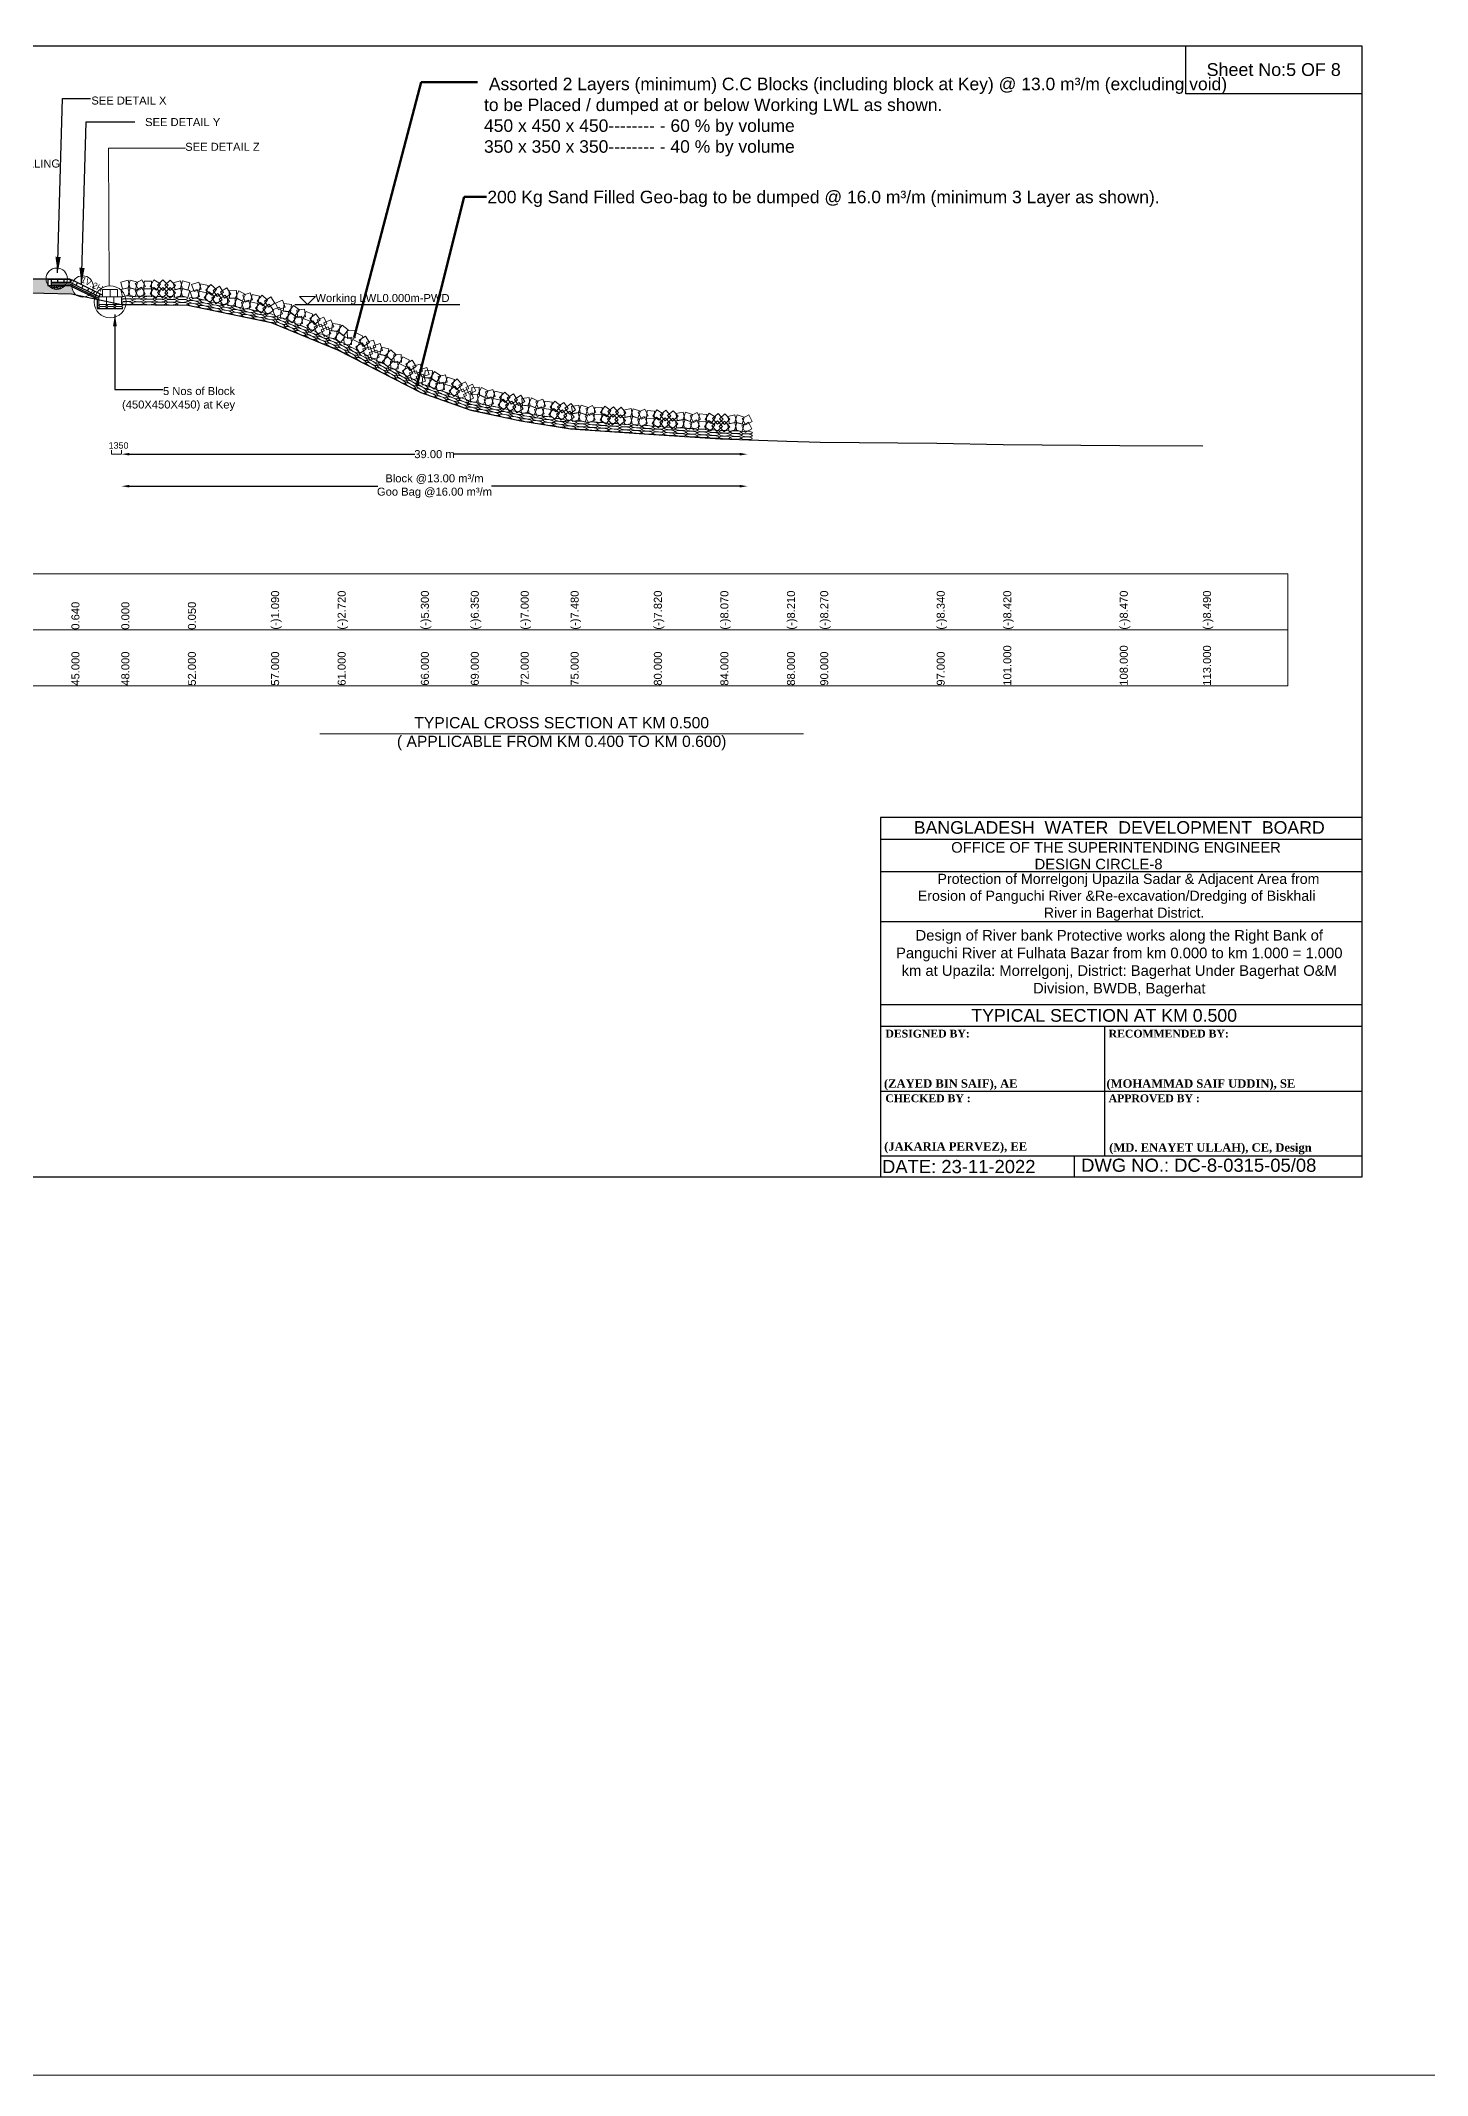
# Model space of a CAD drawing. Header units: inches. Extents: x 64995 to 402236, y -100918 to 204355.
# Drawn here: x 152018 to 160684, y -52771 to -40055 of the extents above; entities that cross this region are included whole.
import ezdxf
from ezdxf.enums import TextEntityAlignment as Align

# ---------------------------------------------------------------- set-up
doc = ezdxf.new("R2010")
doc.units = ezdxf.units.IN
doc.header["$LTSCALE"] = 7
doc.header["$MEASUREMENT"] = 0
for name, color, linetype, lineweight in [('Cross section Data Border', 7, 'Continuous', 9), ('Cross Section Labels', 7, 'Continuous', 9), ('Existing_Bed_Level for Xsection', 7, 'Continuous', 25), ('Long Section Labels', 7, 'Continuous', 9)]:
    doc.layers.add(name, color=color, linetype=linetype, lineweight=lineweight)
doc.layers.add('LINE', color=7, linetype='Continuous')
doc.styles.add('Kazi_T_H', font='timesbd.ttf')
doc.styles.get("Standard").update_dxf_attribs({"font": 'arial.ttf'})
doc.dimstyles.new('Appron Lebeling Style', dxfattribs={"dimtxt": 50, "dimasz": 50, "dimexe": 0.18, "dimexo": 0.0625, "dimgap": 0.09, "dimtad": 0, "dimtih": 1, "dimtoh": 1, "dimdec": 4, "dimzin": 0, "dimdsep": 46, "dimtxsty": 'Standard', "dimcen": 0.09, "dimse1": 1, "dimse2": 1, "dimadec": 0, "dimazin": 0, "dimtfac": 1, "dimtdec": 4, "dimtofl": 0, "dimtmove": 0, "dimatfit": 3, "dimfxl": 1, "dimtolj": 1, "dimtzin": 0, "dimarcsym": 0})
doc.dimstyles.get("Standard").update_dxf_attribs({"dimtxt": 0.18, "dimasz": 0.18, "dimexe": 0.18, "dimexo": 0.0625, "dimgap": 0.09, "dimtad": 0, "dimtih": 1, "dimtoh": 1, "dimdec": 4, "dimzin": 0, "dimdsep": 46, "dimtxsty": 'Standard', "dimcen": 0.09, "dimadec": 0, "dimazin": 0, "dimtfac": 1, "dimtdec": 4, "dimtofl": 0, "dimtmove": 0, "dimatfit": 3, "dimfxl": 1, "dimtolj": 1, "dimtzin": 0, "dimarcsym": 0})
pattern_1 = [(37.5, (0, 0), (-0.3149668, 9.63411885), [0, -7.6, 0, -8.5, 0, -8.125]), (7.5, (0, 0), (8.8488835, 14.1107303), [0, -4.1, 0, -6.85, 0, -2.625]), (327.5, (-6.15, 0), (15.5707093, 0.02829527), [0, -2.5, 0, -9, 0, -11.75]), (317.5, (-6.15, 0), (15.030633, 4.3883778), [0, -1.25, 0, -5.9, 0, -6.75])]

# ---------------------------------------------------------------- blocks, each defined once
blk = doc.blocks.new('*D15')
at = {"layer": 'Cross Section Labels', "color": 0, "lineweight": -2}
for p, q in [((152572, -42639), (154357, -42639)), ((156386, -42639), (154602, -42639))]:
    blk.add_line(p, q, dxfattribs=at)
at = {"layer": 'Cross Section Labels', "color": 0}
for points in [[(152572, -42631), (152572, -42647), (152522, -42639)], [(156386, -42631), (156386, -42647), (156436, -42639)]]:
    blk.add_solid(points, dxfattribs=at)
at = {"layer": 'Defpoints', "color": 0}
for p in [(152522, -41703), (156436, -42548), (156436, -42639)]:
    blk.add_point(p, dxfattribs=at)
at = {"layer": 'Cross Section Labels', "color": 0, "insert": (154479, -42639), "char_height": 50, "attachment_point": 5}
blk.add_mtext('\\A1;39.00 m', dxfattribs=at)
blk = doc.blocks.new('*D16')
at = {"layer": 'Cross Section Labels', "color": 0, "lineweight": -2}
for p, q in [((152572, -42839), (154124, -42839)), ((156386, -42839), (154835, -42839))]:
    blk.add_line(p, q, dxfattribs=at)
at = {"layer": 'Cross Section Labels', "color": 0}
for points in [[(152572, -42831), (152572, -42847), (152522, -42839)], [(156386, -42831), (156386, -42847), (156436, -42839)]]:
    blk.add_solid(points, dxfattribs=at)
at = {"layer": 'Defpoints', "color": 0}
for p in [(152522, -41703), (156436, -42548), (156436, -42839)]:
    blk.add_point(p, dxfattribs=at)
at = {"layer": 'Cross Section Labels', "color": 0, "insert": (154479, -42839), "char_height": 50, "attachment_point": 5}
blk.add_mtext('\\A1;Block @13.00 m³/m ^JGoo Bag @16.00 m³/m ', dxfattribs=at)

msp = doc.modelspace()

# ---------------------------------------------------------------- hatches: boundary and pattern name
at = {"layer": 'Cross Section Labels'}
h = msp.add_hatch(dxfattribs=at)
h.set_pattern_fill('AR-SAND', color=256, scale=5, style=0)
h.set_pattern_definition(pattern_1)
h.paths.add_polyline_path([(152067.89618, -41586.03277), (152062.83053, -41586.03277), (152062.83053, -41579.34917, -0.1338258895), (152051.80447, -41546.03277), (151962.66007, -41546.03277), (151816.52747, -41627.62717), (152209.82991, -41636.27982), (152237.42588, -41642.16696, -0.2199628935), (152213.40219, -41591.57644), (152202.31484, -41586.03277), (152168.98621, -41586.03277, -0.4582379649)])
h = msp.add_hatch(dxfattribs=at)
h.set_pattern_fill('AR-SAND', color=256, scale=5, style=0)
h.set_pattern_definition(pattern_1)
h.paths.add_polyline_path([(152168.98621, -41586.03277), (152067.89618, -41586.03277, 0.4582379649)])

# ---------------------------------------------------------------- linework, layer by layer
at = {"color": 0, "linetype": 'Continuous', "lineweight": -3, "ltscale": 0.5}
for p, q in [((152059.78776, -41546.03277), (152202.83053, -41546.03277)), ((152062.83053, -41546.03277), (152062.83053, -41586.03277)), ((152082.83053, -41546.03277), (152082.83053, -41586.03277)), ((152202.83053, -41566.03277), (152082.83053, -41566.03277)), ((152199.93437, -41576.03277), (152082.83053, -41576.03277)), ((152122.83053, -41546.29061), (152122.31484, -41546.03277)), ((152122.83053, -41546.03277), (152122.83053, -41546.29061)), ((152122.83053, -41550.83982), (152122.83053, -41566.03277)), ((152162.83053, -41546.30051), (152162.29505, -41546.03277)), ((152162.83053, -41546.03277), (152162.83053, -41566.03277)), ((152381.23209, -41666.68162), (152199.93437, -41576.03277)), ((152382.30916, -41656.03982), (152202.29505, -41566.03277)), ((152202.83053, -41546.03277), (152202.83053, -41566.03277)), ((152203.17565, -41566.47307), (152212.11992, -41548.58452)), ((152404.82991, -41644.93951), (152212.11992, -41548.58452)), ((152238.95274, -41584.36161), (152247.89701, -41566.47307)), ((152202.31484, -41586.03277), (152062.83053, -41586.03277)), ((152371.23209, -41670.49139), (152202.31484, -41586.03277)), ((152274.72983, -41602.25015), (152283.6741, -41584.36161)), ((152310.50691, -41620.1387), (152319.45119, -41602.25015)), ((152346.284, -41638.02724), (152355.22827, -41620.1387)), ((152382.06109, -41655.91578), (152391.00536, -41638.02724)), ((152371.23209, -41728.96569), (152530.51721, -41728.96569))]:
    msp.add_line(p, q, dxfattribs=at)
at = {"color": 0, "lineweight": -3, "ltscale": 0.5}
msp.add_line((152371.23209, -41670.49139), (152371.23209, -41728.96569), dxfattribs=at)
for points in [[(150273.82991, -40085.79982), (160273.82991, -40085.79982), (160273.82991, -47156.79982), (150273.82991, -47156.79982)], [(159173.82991, -40085.79982), (160273.82991, -40085.79982), (160273.82991, -40385.79982), (159173.82991, -40385.79982)]]:
    msp.add_lwpolyline(points, close=True)
at = {"layer": 'Cross section Data Border'}
msp.add_lwpolyline([(150373.82991, -43385.79982), (159811.2826, -43385.79982), (159811.2826, -44085.79982), (150373.82991, -44085.79982)], close=True, dxfattribs=at)
msp.add_lwpolyline([(150373.82991, -43735.79982), (159811.2826, -43735.79982)], dxfattribs=at)
at = {"layer": 'Cross Section Labels'}
for p, q in [((152212.11992, -41548.58452), (152202.83053, -41546.03277)), ((152461.07991, -42638.83982), (152461.07991, -42613.83982)), ((152461.25991, -42638.83982), (152490.92117, -42638.83982)), ((152521.64991, -42638.83982), (152490.92117, -42638.83982)), ((152521.82991, -42638.83982), (152521.82991, -42613.83982)), ((160273.82991, -44910.31689), (160273.82991, -47156.79982)), ((157265.67504, -47156.79982), (160273.82991, -47156.79982))]:
    msp.add_line(p, q, dxfattribs=at)
for points in [[(70451.52724, -33650.04692), (214349.82732, -33650.04692), (214349.82732, -52770.61569), (70451.52724, -52770.61569)], [(153684.7182, -41702.83982), (153734.7182, -41652.83982), (153634.7182, -41652.83982)]]:
    msp.add_lwpolyline(points, close=True, dxfattribs=at)
for points in [[(152446.75331, -41583.99475), (152440.87792, -40725.72255), (152923.03792, -40725.72255)], [(153761.82991, -44385.79982), (155273.82991, -44385.79982), (156785.82991, -44385.79982)]]:
    msp.add_lwpolyline(points, dxfattribs=at)
for centre, radius in [((152118.44119, -41542.4621), 66.73232), ((152280.13096, -41590.88852), 66.73232), ((152451.62991, -41687.23982), 100)]:
    msp.add_circle(centre, radius, dxfattribs=at)
msp.add_solid([(152461.25991, -42638.80982), (152461.25991, -42638.86982), (152461.07991, -42638.83982)], dxfattribs=at)
at = {"layer": 'Existing_Bed_Level for Xsection'}
for points in [[(152202.83053, -41546.03277), (151962.66007, -41546.03277)], [(151273.82991, -41604.03982), (151689.82991, -41624.83982), (152209.82991, -41636.27982), (152521.82991, -41702.83982), (152937.82991, -41708.03982), (153457.82991, -41816.19982), (153873.82991, -41985.71982), (154393.82991, -42254.03982), (154705.82991, -42363.23982), (155017.82991, -42430.83982), (155329.82991, -42480.75982), (155849.82991, -42516.11982), (156265.82991, -42542.11982), (156681.82991, -42556.67982), (156889.82991, -42562.91982), (157617.82991, -42570.19982), (158033.82991, -42578.51982), (158761.82991, -42583.71982), (159281.82991, -42585.79982)], [(153605.6045, -41702.83982), (154638.33348, -41702.83982)]]:
    msp.add_lwpolyline(points, dxfattribs=at)
at = {"layer": 'LINE', "color": 0, "linetype": 'ByBlock', "lineweight": -3, "ltscale": 0.5}
for p, q in [((160273.82991, -44910.31689), (157265.67504, -44910.31689)), ((157265.67504, -44910.31689), (157265.67504, -47156.79982)), ((160273.82991, -45048.01002), (157265.67504, -45048.01002)), ((160273.82991, -45249.72489), (157265.67504, -45249.72489)), ((160273.82991, -45560.59761), (157265.67504, -45560.59761)), ((160273.82991, -46080.23988), (157265.67504, -46080.23988)), ((160273.82991, -46216.59566), (157265.67504, -46216.59566)), ((158667.99104, -47025.07623), (158667.99104, -46216.59566)), ((157265.67504, -46620.83594), (160273.82991, -46620.83594)), ((157265.67504, -47025.07623), (160273.82991, -47025.07623)), ((158478.06479, -47156.79982), (158478.06479, -47025.07623))]:
    msp.add_line(p, q, dxfattribs=at)
at = {"layer": 'Long Section Labels'}
for points in [[(152563.66597, -41551.44856), (152518.31509, -41563.00442), (152529.87095, -41608.3553), (152575.22183, -41596.79943)], [(152622.43165, -41564.30588), (152577.3838, -41551.62003), (152564.69795, -41596.66789), (152609.74581, -41609.35373)], [(152649.34408, -41549.22176), (152608.51108, -41572.08891), (152631.37822, -41612.92191), (152672.21122, -41590.05476)], [(152710.84814, -41558.55109), (152664.0518, -41557.96614), (152663.46684, -41604.76248), (152710.26319, -41605.34744)], [(152766.01849, -41574.05775), (152725.76984, -41550.17709), (152701.88918, -41590.42574), (152742.13783, -41614.3064)], [(152781.17698, -41549.73685), (152747.66033, -41582.3999), (152780.32338, -41615.91654), (152813.84002, -41583.2535)], [(152860.6367, -41583.8121), (152827.94697, -41550.32148), (152794.45635, -41583.0112), (152827.14607, -41616.50183)], [(152891.24038, -41555.54324), (152845.8895, -41567.0991), (152857.44536, -41612.44998), (152902.79624, -41600.89411)], [(152950.00606, -41568.40056), (152904.95821, -41555.71471), (152892.27236, -41600.76257), (152937.32022, -41613.44841)], [(153005.80818, -41563.65771), (152961.35349, -41578.28717), (152975.98296, -41622.74185), (153020.43764, -41608.11239)], [(153064.38977, -41584.58574), (153018.57044, -41575.05532), (153009.04002, -41620.87465), (153054.85935, -41630.40508)], [(153115.57247, -41610.36472), (153080.63832, -41579.22238), (153049.49598, -41614.15652), (153084.43013, -41645.29886)], [(152428.22991, -41656.03982), (152381.42991, -41656.03982), (152381.42991, -41702.83982), (152428.22991, -41702.83982)], [(152451.62991, -41609.23982), (152404.82991, -41609.23982), (152404.82991, -41656.03982), (152451.62991, -41656.03982)], [(152475.02991, -41656.03982), (152428.22991, -41656.03982), (152428.22991, -41702.83982), (152475.02991, -41702.83982)], [(152498.42991, -41609.23982), (152451.62991, -41609.23982), (152451.62991, -41656.03982), (152498.42991, -41656.03982)], [(152521.82991, -41656.03982), (152475.02991, -41656.03982), (152475.02991, -41702.83982), (152521.82991, -41702.83982)], [(152563.08101, -41598.2449), (152517.73013, -41609.80076), (152529.286, -41655.15164), (152574.63687, -41643.59578)], [(152621.8467, -41611.10222), (152576.79884, -41598.41637), (152564.113, -41643.46423), (152609.16085, -41656.15008)], [(152648.75912, -41596.01811), (152607.92612, -41618.88525), (152630.79326, -41659.71825), (152671.62626, -41636.85111)], [(152710.26319, -41605.34744), (152663.46684, -41604.76248), (152662.88189, -41651.55883), (152709.67823, -41652.14378)], [(152765.43354, -41620.85409), (152725.18489, -41596.97343), (152701.30422, -41637.22208), (152741.55288, -41661.10274)], [(152780.59203, -41596.5332), (152747.07538, -41629.19624), (152779.73842, -41662.71289), (152813.25507, -41630.04984)], [(152860.05174, -41630.60845), (152827.36202, -41597.11782), (152793.87139, -41629.80755), (152826.56112, -41663.29817)], [(152890.65542, -41602.33958), (152845.30454, -41613.89544), (152856.8604, -41659.24632), (152902.21128, -41647.69046)], [(152949.42111, -41615.1969), (152904.37325, -41602.51105), (152891.68741, -41647.55891), (152936.73526, -41660.24476)], [(152996.27775, -41609.47704), (152951.82307, -41624.1065), (152966.45254, -41668.56118), (153010.90722, -41653.93172)], [(153054.85935, -41630.40508), (153009.04002, -41620.87465), (152999.5096, -41666.69399), (153045.32893, -41676.22441)], [(153106.04205, -41656.18405), (153071.1079, -41625.04171), (153039.96556, -41659.97586), (153074.89971, -41691.1182)], [(153125.57506, -41635.2139), (153086.42666, -41660.85845), (153112.07121, -41700.00685), (153151.21961, -41674.3623)], [(153135.10548, -41589.39457), (153095.95708, -41615.03912), (153121.60163, -41654.18752), (153160.75003, -41628.54297)], [(153197.04431, -41683.86692), (153171.36859, -41644.73895), (153132.24063, -41670.41467), (153157.91634, -41709.54263)], [(153206.57473, -41638.04759), (153180.89901, -41598.91962), (153141.77105, -41624.59534), (153167.44676, -41663.7233)], [(153232.49259, -41661.97781), (153185.7684, -41664.64042), (153188.43101, -41711.36462), (153235.1552, -41708.70201)], [(153242.02301, -41616.15848), (153195.29882, -41618.82109), (153197.96143, -41665.54529), (153244.68562, -41662.88268)], [(153287.71122, -41685.84453), (153245.92402, -41664.77155), (153224.85104, -41706.55874), (153266.63824, -41727.63172)], [(153297.24164, -41640.0252), (153255.45444, -41618.95222), (153234.38146, -41660.73941), (153276.16866, -41681.81239)], [(153317.01307, -41676.18998), (153272.55839, -41690.81945), (153287.18785, -41735.27413), (153331.64253, -41720.64467)], [(153326.54349, -41630.37065), (153282.08881, -41645.00011), (153296.71827, -41689.4548), (153341.17295, -41674.82533)], [(153375.59467, -41697.11802), (153329.77534, -41687.5876), (153320.24492, -41733.40693), (153366.06425, -41742.93735)], [(153385.12509, -41651.29869), (153339.30576, -41641.76827), (153329.77534, -41687.5876), (153375.59467, -41697.11802)], [(153426.77737, -41722.89699), (153391.84322, -41691.75465), (153360.70088, -41726.6888), (153395.63503, -41757.83114)], [(153436.30779, -41677.07766), (153401.37364, -41645.93532), (153370.2313, -41680.86947), (153405.16545, -41712.01181)], [(153446.31038, -41701.92684), (153407.16198, -41727.57139), (153432.80653, -41766.71979), (153471.95493, -41741.07524)], [(153455.8408, -41656.10751), (153416.6924, -41681.75206), (153442.33695, -41720.90046), (153481.48535, -41695.25591)], [(153546.32094, -41719.1661), (153528.14612, -41676.03936), (153485.01938, -41694.21417), (153503.19419, -41737.34092)], [(153585.14378, -41704.04986), (153538.70867, -41698.21717), (153532.87597, -41744.65228), (153579.31109, -41750.48498)], [(153528.66, -41762.50582), (153510.48518, -41719.37908), (153467.35844, -41737.55389), (153485.53326, -41780.68064)], [(153567.48284, -41747.38958), (153521.04773, -41741.55689), (153515.21504, -41787.992), (153561.65015, -41793.8247)], [(153617.4737, -41780.85047), (153580.1874, -41752.56669), (153551.90362, -41789.85299), (153589.18992, -41818.13677)], [(153635.13463, -41737.51075), (153597.84834, -41709.22697), (153569.56456, -41746.51327), (153606.85085, -41774.79705)], [(153648.03853, -41776.65524), (153601.67095, -41783.00252), (153608.01823, -41829.37009), (153654.38581, -41823.02281)], [(153665.69946, -41733.31552), (153619.33189, -41739.6628), (153625.67917, -41786.03037), (153672.04674, -41779.68309)], [(153701.86843, -41807.83421), (153658.52871, -41790.17327), (153640.86777, -41833.51299), (153684.20749, -41851.17393)], [(153719.52936, -41764.49449), (153676.18964, -41746.83355), (153658.52871, -41790.17327), (153701.86843, -41807.83421)], [(153747.54404, -41842.4458), (153718.81908, -41805.49832), (153681.8716, -41834.22327), (153710.59656, -41871.17076)], [(153765.20498, -41799.10608), (153736.48002, -41762.1586), (153699.53253, -41790.88355), (153728.25749, -41827.83104)], [(153770.54791, -41825.35464), (153727.40671, -41843.49511), (153745.54717, -41886.63631), (153788.68838, -41868.49584)], [(153788.20885, -41782.01492), (153745.06764, -41800.15539), (153763.20811, -41843.29659), (153806.34931, -41825.15612)], [(153849.69898, -41842.79265), (153831.52416, -41799.66591), (153788.39742, -41817.84073), (153806.57223, -41860.96747)], [(153888.52182, -41827.67642), (153842.08671, -41821.84372), (153836.25401, -41868.27884), (153882.68913, -41874.11153)], [(153938.51267, -41861.1373), (153901.22638, -41832.85352), (153872.9426, -41870.13982), (153910.22889, -41898.4236)], [(153832.03804, -41886.13237), (153813.86323, -41843.00563), (153770.73648, -41861.18045), (153788.9113, -41904.30719)], [(153870.86088, -41871.01614), (153824.42577, -41865.18344), (153818.59308, -41911.61856), (153865.02819, -41917.45125)], [(153920.85174, -41904.47702), (153883.56544, -41876.19324), (153855.28166, -41913.47954), (153892.56796, -41941.76332)], [(153958.73553, -41907.55088), (153911.98641, -41909.73259), (153914.16811, -41956.48171), (153960.91723, -41954.3)], [(153980.19578, -41865.96125), (153933.44666, -41868.14295), (153935.62836, -41914.89207), (153982.37748, -41912.71037)], [(154009.5664, -41943.41185), (153967.97676, -41921.9516), (153946.51651, -41963.54124), (153988.10614, -41985.00149)], [(154031.02665, -41901.82222), (153989.43701, -41880.36197), (153967.97676, -41921.9516), (154009.5664, -41943.41185)], [(154051.96905, -41981.96363), (154026.65792, -41942.59884), (153987.29313, -41967.90997), (154012.60426, -42007.27476)], [(154073.4293, -41940.37399), (154048.11817, -41901.0092), (154008.75338, -41926.32033), (154034.06451, -41965.68512)], [(154097.86737, -41925.40515), (154053.2787, -41939.62102), (154067.49457, -41984.20968), (154112.08324, -41969.99381)], [(154153.68496, -41991.43064), (154139.43358, -41946.85331), (154094.85625, -41961.10469), (154109.10763, -42005.68202)], [(154076.40712, -41966.99478), (154031.81845, -41981.21065), (154046.03432, -42025.79932), (154090.62299, -42011.58344)], [(154132.22471, -42033.02028), (154117.97333, -41988.44295), (154073.396, -42002.69432), (154087.64738, -42047.27165)], [(154172.24222, -42021.43096), (154126.5134, -42011.47532), (154116.55775, -42057.20414), (154162.28657, -42067.15978)], [(154193.70247, -41979.84133), (154147.97365, -41969.88568), (154138.018, -42015.6145), (154183.74683, -42025.57015)], [(154219.04562, -42059.22194), (154184.43376, -42027.7218), (154152.93362, -42062.33366), (154187.54548, -42093.8338)], [(154240.50588, -42017.63231), (154205.89401, -41986.13216), (154174.39387, -42020.74403), (154209.00573, -42052.24417)], [(154249.86296, -42057.77264), (154203.11384, -42059.95434), (154205.29555, -42106.70346), (154252.04467, -42104.52176)], [(154271.32322, -42016.18301), (154224.5741, -42018.36471), (154226.7558, -42065.11383), (154273.50492, -42062.93213)], [(154300.69383, -42093.63361), (154259.1042, -42072.17336), (154237.64395, -42113.76299), (154279.23358, -42135.22325)], [(154322.15408, -42052.04398), (154280.56445, -42030.58373), (154259.1042, -42072.17336), (154300.69383, -42093.63361)], [(154364.55673, -42090.59575), (154339.2456, -42051.23096), (154299.88081, -42076.54209), (154325.19194, -42115.90688)], [(154388.9948, -42075.6269), (154344.40614, -42089.84277), (154358.62201, -42134.43144), (154403.21068, -42120.21557)], [(154343.09648, -42132.18538), (154317.78535, -42092.82059), (154278.42056, -42118.13172), (154303.73169, -42157.49651)], [(154367.53455, -42117.21654), (154322.94589, -42131.43241), (154337.16176, -42176.02107), (154381.75042, -42161.8052)], [(154423.35214, -42183.24203), (154409.10077, -42138.6647), (154364.52344, -42152.91608), (154378.77481, -42197.49341)], [(154444.81239, -42141.6524), (154430.56102, -42097.07507), (154385.98369, -42111.32644), (154400.23506, -42155.90377)], [(154451.22096, -42162.77275), (154404.55138, -42159.28121), (154401.05985, -42205.95079), (154447.72943, -42209.44232)], [(154466.68136, -42118.60018), (154420.01178, -42115.10864), (154416.52025, -42161.77822), (154463.18982, -42165.26975)], [(154502.83035, -42193.67885), (154464.16966, -42167.30479), (154437.7956, -42205.96548), (154476.45629, -42232.33954)], [(154518.29075, -42149.50628), (154479.63006, -42123.13222), (154453.256, -42161.79291), (154491.91669, -42188.16697)], [(154533.14571, -42187.95276), (154487.15574, -42196.62241), (154495.82539, -42242.61238), (154541.81536, -42233.94273)], [(154548.60611, -42143.78019), (154502.61614, -42152.44984), (154511.28579, -42198.43981), (154557.27576, -42189.77016)], [(154588.4746, -42216.38688), (154544.30203, -42200.92648), (154528.84163, -42245.09905), (154573.0142, -42260.55945)], [(154603.935, -42172.21431), (154559.76243, -42156.75391), (154544.30203, -42200.92648), (154588.4746, -42216.38688)], [(154635.83204, -42248.65912), (154605.28644, -42213.20202), (154569.82934, -42243.74762), (154600.37494, -42279.20472)], [(154651.29244, -42204.48654), (154620.74684, -42169.02944), (154585.28974, -42199.57505), (154615.83534, -42235.03215)], [(154673.40825, -42186.26083), (154631.23329, -42206.54661), (154651.51907, -42248.72157), (154693.69403, -42228.43579)], [(154737.87531, -42243.87131), (154717.55595, -42201.71252), (154675.39716, -42222.03188), (154695.71652, -42264.19067)], [(154657.94785, -42230.4334), (154615.77289, -42250.71918), (154636.05867, -42292.89414), (154678.23363, -42272.60836)], [(154722.41491, -42288.04388), (154702.09555, -42245.88509), (154659.93676, -42266.20445), (154680.25612, -42308.36324)], [(154748.66892, -42264.98057), (154701.92425, -42267.25562), (154704.1993, -42314.00029), (154750.94397, -42311.72524)], [(154758.57898, -42219.24184), (154711.83431, -42221.51689), (154714.10936, -42268.26156), (154760.85403, -42265.98651)], [(154803.68773, -42289.30437), (154762.07672, -42267.88559), (154740.65794, -42309.4966), (154782.26895, -42330.91538)], [(154813.59779, -42243.56565), (154771.98678, -42222.14687), (154750.568, -42263.75787), (154792.179, -42285.17665)], [(154833.06864, -42279.89315), (154788.49417, -42294.15346), (154802.75448, -42338.72793), (154847.32895, -42324.46762)], [(154842.97869, -42234.15443), (154798.40422, -42248.41474), (154812.66454, -42292.98921), (154857.23901, -42278.7289)], [(154891.47467, -42301.30626), (154845.73595, -42291.39621), (154835.82589, -42337.13493), (154881.56461, -42347.04499)], [(154901.38473, -42255.56754), (154855.646, -42245.65748), (154845.73595, -42291.39621), (154891.47467, -42301.30626)], [(154942.44183, -42327.50879), (154907.76714, -42296.07782), (154876.33617, -42330.75252), (154911.01087, -42362.18348)], [(154952.35189, -42281.77007), (154917.6772, -42250.3391), (154886.24623, -42285.01379), (154920.92093, -42316.44476)], [(154962.14807, -42306.70134), (154922.78836, -42332.02037), (154948.10738, -42371.38008), (154987.4671, -42346.06106)], [(154972.05813, -42260.96262), (154932.69842, -42286.28164), (154958.01744, -42325.64136), (154997.37715, -42300.32233)], [(155033.2114, -42355.94536), (155007.86104, -42316.60582), (154968.5215, -42341.95618), (154993.87186, -42381.29572)], [(155043.12146, -42310.20663), (155017.7711, -42270.8671), (154978.43156, -42296.21745), (155003.78192, -42335.55699)], [(155063.48705, -42331.70581), (155016.93675, -42336.53374), (155021.76467, -42383.08404), (155068.31498, -42378.25612)], [(155070.88101, -42285.49359), (155024.3307, -42290.32152), (155029.15863, -42336.87182), (155075.70894, -42332.04389)], [(155119.7537, -42352.98445), (155077.03365, -42333.87326), (155057.92247, -42376.59331), (155100.64252, -42395.7045)], [(155127.14766, -42306.77223), (155084.42761, -42287.66104), (155065.31642, -42330.38109), (155108.03647, -42349.49228)], [(155148.57598, -42341.98058), (155104.84805, -42358.65716), (155121.52463, -42402.38509), (155165.25256, -42385.70851)], [(155155.96994, -42295.76836), (155112.24201, -42312.44494), (155128.91859, -42356.17287), (155172.64652, -42339.49629)], [(155215.45957, -42313.95544), (155169.24735, -42306.56148), (155161.8534, -42352.7737), (155208.06562, -42360.16766)], [(155267.78338, -42337.33156), (155231.44174, -42307.84385), (155201.95403, -42344.18549), (155238.29567, -42373.6732)], [(155286.32225, -42315.47759), (155248.40604, -42342.91116), (155275.8396, -42380.82737), (155313.75582, -42353.39381)], [(155359.9722, -42360.76174), (155332.50845, -42322.86738), (155294.61409, -42350.33113), (155322.07784, -42388.22549)], [(155381.09401, -42331.99264), (155335.17287, -42341.01979), (155344.20003, -42386.94093), (155390.12116, -42377.91377)], [(155439.05767, -42348.08396), (155394.7813, -42332.92337), (155379.62071, -42377.19974), (155423.89708, -42392.36033)], [(155466.76398, -42334.51307), (155424.72751, -42355.0843), (155445.29874, -42397.12077), (155487.33521, -42376.54954)], [(155581.88431, -42365.77096), (155543.01962, -42339.69845), (155516.94711, -42378.56315), (155555.8118, -42404.63565)], [(155598.36614, -42342.32667), (155563.09242, -42373.08386), (155593.84962, -42408.35758), (155629.12333, -42377.60038)], [(155208.06562, -42360.16766), (155161.8534, -42352.7737), (155154.45944, -42398.98593), (155200.67166, -42406.37988)], [(155260.38943, -42383.54378), (155224.04778, -42354.05607), (155194.56007, -42390.39772), (155230.90172, -42419.88542)], [(155278.9283, -42361.68981), (155241.01208, -42389.12338), (155268.44565, -42427.03959), (155306.36186, -42399.60603)], [(155352.57825, -42406.97396), (155325.1145, -42369.0796), (155287.22014, -42396.54335), (155314.68389, -42434.43771)], [(155377.91894, -42378.68481), (155331.99781, -42387.71197), (155341.02496, -42433.6331), (155386.94609, -42424.60594)], [(155435.8826, -42394.77613), (155391.60623, -42379.61555), (155376.44565, -42423.89191), (155420.72201, -42439.0525)], [(155463.58891, -42381.20524), (155421.55245, -42401.77647), (155442.12368, -42443.81294), (155484.16014, -42423.24171)], [(155524.48209, -42393.92561), (155477.78991, -42390.75054), (155474.61485, -42437.44271), (155521.30702, -42440.61778)], [(155527.65715, -42347.23343), (155480.96498, -42344.05837), (155477.78991, -42390.75054), (155524.48209, -42393.92561)], [(155578.70924, -42412.46313), (155539.84455, -42386.39063), (155513.77204, -42425.25532), (155552.63673, -42451.32783)], [(155595.19107, -42389.01884), (155559.91736, -42419.77604), (155590.67455, -42455.04975), (155625.94827, -42424.29255)], [(155672.64223, -42427.44133), (155641.85695, -42392.19212), (155606.60774, -42422.9774), (155637.39302, -42458.2266)], [(155675.81729, -42380.74916), (155645.03202, -42345.49995), (155609.78281, -42376.28522), (155640.56809, -42411.53443)], [(155704.76414, -42400.91029), (155658.84301, -42409.93744), (155667.87017, -42455.85857), (155713.7913, -42446.83142)], [(155707.93921, -42354.21811), (155662.01808, -42363.24527), (155671.04523, -42409.1664), (155716.96637, -42400.13925)], [(155762.7278, -42417.00161), (155718.45144, -42401.84102), (155703.29085, -42446.11739), (155747.56722, -42461.27797)], [(155765.90287, -42370.30943), (155721.62651, -42355.14885), (155706.46592, -42399.42522), (155750.74229, -42414.5858)], [(155790.43412, -42403.43072), (155748.39765, -42424.00195), (155768.96888, -42466.03841), (155811.00535, -42445.46718)], [(155793.60919, -42356.73854), (155751.57272, -42377.30977), (155772.14395, -42419.34624), (155814.18042, -42398.77501)], [(155851.32729, -42416.15108), (155804.63512, -42412.97601), (155801.46005, -42459.66818), (155848.15222, -42462.84325)], [(155854.50236, -42369.45891), (155807.81019, -42366.28384), (155804.63512, -42412.97601), (155851.32729, -42416.15108)], [(155905.10764, -42434.38465), (155866.10074, -42408.52538), (155840.24147, -42447.53228), (155879.24837, -42473.39155)], [(155908.02694, -42387.67579), (155869.02004, -42361.81652), (155843.16077, -42400.82342), (155882.16767, -42426.68269)], [(155921.46083, -42410.85044), (155886.35609, -42441.80036), (155917.30601, -42476.90509), (155952.41074, -42445.95518)], [(155924.38013, -42364.14158), (155889.27539, -42395.09149), (155920.22531, -42430.19623), (155955.33005, -42399.24631)], [(155999.12125, -42448.84818), (155968.14339, -42413.7681), (155933.06331, -42444.74596), (155964.04117, -42479.82604)], [(156002.04055, -42402.13932), (155971.06269, -42367.05924), (155935.98261, -42398.0371), (155966.96047, -42433.11718)], [(156031.09738, -42422.14161), (155985.22638, -42431.42013), (155994.50489, -42477.29113), (156040.3759, -42468.01262)], [(156034.01669, -42375.43275), (155988.14568, -42384.71127), (155997.4242, -42430.58227), (156043.2952, -42421.30376)], [(156089.1483, -42437.91525), (156044.78957, -42422.99737), (156029.8717, -42467.35611), (156074.23043, -42482.27398)], [(156092.0676, -42391.20639), (156047.70887, -42376.28851), (156032.791, -42420.64725), (156077.14973, -42435.56512)], [(156116.77988, -42424.19282), (156074.8567, -42444.99396), (156095.65784, -42486.91714), (156137.58102, -42466.116)], [(156119.69918, -42377.48396), (156077.776, -42398.2851), (156098.57715, -42440.20828), (156140.50032, -42419.40714)], [(156177.7418, -42436.57951), (156131.03294, -42433.6602), (156128.11364, -42480.36906), (156174.8225, -42483.28837)], [(156180.66111, -42389.87064), (156133.95224, -42386.95134), (156131.03294, -42433.6602), (156177.7418, -42436.57951)], [(156232.06966, -42454.81977), (156193.06277, -42428.9605), (156167.2035, -42467.9674), (156206.21039, -42493.82667)], [(156234.98897, -42408.11091), (156195.98207, -42382.25164), (156170.1228, -42421.25854), (156209.1297, -42447.11781)], [(156248.42285, -42431.28556), (156213.31811, -42462.23548), (156244.26803, -42497.34022), (156279.37277, -42466.3903)], [(156251.34215, -42384.5767), (156216.23742, -42415.52662), (156247.18733, -42450.63136), (156282.29207, -42419.68144)], [(156324.06272, -42467.65798), (156292.13428, -42433.44081), (156257.91711, -42465.36925), (156289.84555, -42499.58642)], [(156325.69972, -42420.88662), (156293.77128, -42386.66945), (156259.55411, -42418.59789), (156291.48255, -42452.81506)], [(156355.29427, -42440.08437), (156309.69503, -42450.61762), (156320.22828, -42496.21686), (156365.82752, -42485.68361)], [(156356.93127, -42393.31301), (156311.33203, -42403.84626), (156321.86528, -42449.4455), (156367.46452, -42438.91225)], [(156413.75601, -42454.25975), (156369.00478, -42440.56424), (156355.30926, -42485.31547), (156400.0605, -42499.01099)], [(156415.39301, -42407.48839), (156370.64178, -42393.79288), (156356.94626, -42438.54411), (156401.6975, -42452.23963)], [(156441.00079, -42439.78457), (156399.66396, -42461.72782), (156421.60721, -42503.06465), (156462.94404, -42481.1214)], [(156442.63779, -42393.01321), (156401.30096, -42414.95646), (156423.24421, -42456.29329), (156464.58104, -42434.35004)]]:
    msp.add_lwpolyline(points, close=True, dxfattribs=at)
for centre, major_axis in [((152405.252, -41709.28937), (25.29233, -0.15355)), ((152455.83627, -41709.54685), (25.29233, -0.15355)), ((152506.42053, -41709.80594), (25.29233, -0.15355)), ((152556.54889, -41694.43312), (34.6085, -0.43261)), ((152556.76988, -41676.7545), (34.6085, -0.43261)), ((152556.99086, -41659.07588), (34.6085, -0.43261)), ((152625.76589, -41695.29833), (34.6085, -0.43261)), ((152625.98687, -41677.61971), (34.6085, -0.43261)), ((152626.20785, -41659.94109), (34.6085, -0.43261)), ((152694.98288, -41696.16354), (34.6085, -0.43261)), ((152695.20386, -41678.48492), (34.6085, -0.43261)), ((152695.42484, -41660.80631), (34.6085, -0.43261)), ((152764.19987, -41697.02876), (34.6085, -0.43261)), ((152764.42085, -41679.35014), (34.6085, -0.43261)), ((152764.64184, -41661.67152), (34.6085, -0.43261)), ((152833.41686, -41697.89397), (34.6085, -0.43261)), ((152833.63785, -41680.21535), (34.6085, -0.43261)), ((152833.85883, -41662.53673), (34.6085, -0.43261)), ((152902.63386, -41698.75918), (34.6085, -0.43261)), ((152902.85484, -41681.08056), (34.6085, -0.43261)), ((152903.07582, -41663.40194), (34.6085, -0.43261)), ((152972.83257, -41706.29117), (33.88594, -7.04828)), ((152976.43295, -41688.98165), (33.88594, -7.04828)), ((152980.03333, -41671.67212), (33.88594, -7.04828)), ((153040.60445, -41720.38772), (33.88594, -7.04828)), ((153044.20483, -41703.0782), (33.88594, -7.04828)), ((153047.80521, -41685.76867), (33.88594, -7.04828)), ((153111.97671, -41717.17475), (33.88594, -7.04828)), ((153115.57709, -41699.86523), (33.88594, -7.04828)), ((153183.34897, -41713.96178), (33.88594, -7.04828)), ((152405.17369, -41722.18846), (25.29233, -0.15355)), ((152455.75796, -41722.44594), (25.29233, -0.15355)), ((152506.34222, -41722.70503), (25.29233, -0.15355)), ((153108.37633, -41734.48428), (33.88594, -7.04828)), ((153176.14821, -41748.58083), (33.88594, -7.04828)), ((153179.74859, -41731.2713), (33.88594, -7.04828)), ((153243.92009, -41762.67738), (33.88594, -7.04828)), ((153247.52047, -41745.36785), (33.88594, -7.04828)), ((153251.12086, -41728.05833), (33.88594, -7.04828)), ((153311.69197, -41776.77393), (33.88594, -7.04828)), ((153315.29236, -41759.46441), (33.88594, -7.04828)), ((153318.89274, -41742.15488), (33.88594, -7.04828)), ((153379.46386, -41790.87048), (33.88594, -7.04828)), ((153383.06424, -41773.56096), (33.88594, -7.04828)), ((153386.66462, -41756.25143), (33.88594, -7.04828)), ((153447.23574, -41804.96703), (33.88594, -7.04828)), ((153450.83612, -41787.65751), (33.88594, -7.04828)), ((153454.4365, -41770.34798), (33.88594, -7.04828)), ((153513.54651, -41829.35854), (32.05213, -13.06124)), ((153520.21842, -41812.98576), (32.05213, -13.06124)), ((153526.89033, -41796.61298), (32.05213, -13.06124)), ((153584.32268, -41839.10825), (32.05213, -13.06124)), ((153590.99459, -41822.73547), (32.05213, -13.06124)), ((153655.09885, -41848.85795), (32.05213, -13.06124)), ((153577.65077, -41855.48103), (32.05213, -13.06124)), ((153641.75503, -41881.60352), (32.05213, -13.06124)), ((153648.42694, -41865.23073), (32.05213, -13.06124)), ((153705.85929, -41907.726), (32.05213, -13.06124)), ((153712.5312, -41891.35322), (32.05213, -13.06124)), ((153719.20311, -41874.98044), (32.05213, -13.06124)), ((153769.96356, -41933.84849), (32.05213, -13.06124)), ((153776.63547, -41917.47571), (32.05213, -13.06124)), ((153783.30737, -41901.10292), (32.05213, -13.06124)), ((153834.06782, -41959.97098), (32.05213, -13.06124)), ((153840.73973, -41943.59819), (32.05213, -13.06124)), ((153847.41164, -41927.22541), (32.05213, -13.06124)), ((153906.14869, -41972.55388), (30.75784, -15.87105)), ((153914.25589, -41956.84224), (30.75784, -15.87105)), ((153898.04148, -41988.26552), (30.75784, -15.87105)), ((153959.55717, -42020.00761), (30.75784, -15.87105)), ((153967.66438, -42004.29597), (30.75784, -15.87105)), ((153975.77158, -41988.58433), (30.75784, -15.87105)), ((154021.07286, -42051.74971), (30.75784, -15.87105)), ((154029.18007, -42036.03807), (30.75784, -15.87105)), ((154037.28727, -42020.32643), (30.75784, -15.87105)), ((154082.58855, -42083.4918), (30.75784, -15.87105)), ((154090.69576, -42067.78016), (30.75784, -15.87105)), ((154098.80296, -42052.06852), (30.75784, -15.87105)), ((154152.21145, -42099.52226), (30.75784, -15.87105)), ((154160.31865, -42083.81062), (30.75784, -15.87105)), ((154144.10424, -42115.2339), (30.75784, -15.87105)), ((154205.61993, -42146.97599), (30.75784, -15.87105)), ((154213.72713, -42131.26436), (30.75784, -15.87105)), ((154221.83434, -42115.55272), (30.75784, -15.87105)), ((154267.13562, -42178.71809), (30.75784, -15.87105)), ((154275.24282, -42163.00645), (30.75784, -15.87105)), ((154283.35003, -42147.29481), (30.75784, -15.87105)), ((154328.65131, -42210.46019), (30.75784, -15.87105)), ((154336.75851, -42194.74855), (30.75784, -15.87105)), ((154344.86572, -42179.03691), (30.75784, -15.87105)), ((154398.2742, -42226.49064), (30.75784, -15.87105)), ((154406.38141, -42210.779), (30.75784, -15.87105)), ((154465.57179, -42232.32042), (32.66807, -11.43382)), ((154390.167, -42242.20228), (30.75784, -15.87105)), ((154453.8906, -42265.69525), (32.66807, -11.43382)), ((154459.73119, -42249.00784), (32.66807, -11.43382)), ((154519.22674, -42288.5629), (32.66807, -11.43382)), ((154525.06733, -42271.87548), (32.66807, -11.43382)), ((154530.90793, -42255.18807), (32.66807, -11.43382)), ((154584.56288, -42311.43055), (32.66807, -11.43382)), ((154590.40347, -42294.74313), (32.66807, -11.43382)), ((154596.24407, -42278.05572), (32.66807, -11.43382)), ((154649.89902, -42334.2982), (32.66807, -11.43382)), ((154655.73961, -42317.61078), (32.66807, -11.43382)), ((154661.58021, -42300.92337), (32.66807, -11.43382)), ((154714.41669, -42356.05518), (33.82633, -7.32904)), ((154718.16049, -42338.7761), (33.82633, -7.32904)), ((154721.90428, -42321.49703), (33.82633, -7.32904)), ((154785.81314, -42353.43418), (33.82633, -7.32904)), ((154789.55694, -42336.1551), (33.82633, -7.32904)), ((154857.20959, -42350.81318), (33.82633, -7.32904)), ((154782.06934, -42370.71325), (33.82633, -7.32904)), ((154849.72199, -42385.37133), (33.82633, -7.32904)), ((154853.46579, -42368.09225), (33.82633, -7.32904)), ((154917.37465, -42400.0294), (33.82633, -7.32904)), ((154921.11845, -42382.75033), (33.82633, -7.32904)), ((154924.86224, -42365.47125), (33.82633, -7.32904)), ((154985.0273, -42414.68748), (33.82633, -7.32904)), ((154988.7711, -42397.4084), (33.82633, -7.32904)), ((154992.5149, -42380.12933), (33.82633, -7.32904)), ((155052.54609, -42427.44197), (34.17651, -5.46824)), ((155055.33936, -42409.98402), (34.17651, -5.46824)), ((155058.13263, -42392.52607), (34.17651, -5.46824)), ((155120.8991, -42438.37846), (34.17651, -5.46824)), ((155123.69237, -42420.92051), (34.17651, -5.46824)), ((155126.48564, -42403.46256), (34.17651, -5.46824)), ((155189.25211, -42449.31494), (34.17651, -5.46824)), ((155192.04538, -42431.85699), (34.17651, -5.46824)), ((155194.83865, -42414.39904), (34.17651, -5.46824)), ((155257.60512, -42460.25142), (34.17651, -5.46824)), ((155260.39839, -42442.79347), (34.17651, -5.46824)), ((155263.19166, -42425.33552), (34.17651, -5.46824)), ((155325.95813, -42471.1879), (34.17651, -5.46824)), ((155328.7514, -42453.72995), (34.17651, -5.46824)), ((155331.54467, -42436.272), (34.17651, -5.46824)), ((155394.16942, -42476.27449), (34.53146, -2.34814)), ((155395.36889, -42458.63523), (34.53146, -2.34814)), ((155396.56836, -42440.99596), (34.53146, -2.34814)), ((155463.23233, -42480.97077), (34.53146, -2.34814)), ((155464.4318, -42463.33151), (34.53146, -2.34814)), ((155465.63127, -42445.69224), (34.53146, -2.34814)), ((155533.49471, -42468.02779), (34.53146, -2.34814)), ((155534.69418, -42450.38852), (34.53146, -2.34814)), ((155602.55762, -42472.72406), (34.53146, -2.34814)), ((155603.75709, -42455.0848), (34.53146, -2.34814)), ((155671.62053, -42477.42034), (34.53146, -2.34814)), ((155672.82, -42459.78108), (34.53146, -2.34814)), ((155741.88292, -42464.47735), (34.53146, -2.34814)), ((155810.94583, -42469.17363), (34.53146, -2.34814)), ((155879.7769, -42473.70527), (34.5438, -2.15899)), ((155948.86449, -42478.02324), (34.5438, -2.15899)), ((155532.29524, -42485.66705), (34.53146, -2.34814)), ((155601.35815, -42490.36333), (34.53146, -2.34814)), ((155670.42106, -42495.05961), (34.53146, -2.34814)), ((155739.48398, -42499.75588), (34.53146, -2.34814)), ((155740.68345, -42482.11662), (34.53146, -2.34814)), ((155808.54689, -42504.45216), (34.53146, -2.34814)), ((155809.74636, -42486.8129), (34.53146, -2.34814)), ((155877.5712, -42508.9964), (34.5438, -2.15899)), ((155878.67405, -42491.35083), (34.5438, -2.15899)), ((155946.6588, -42513.31438), (34.5438, -2.15899)), ((155947.76164, -42495.66881), (34.5438, -2.15899)), ((156015.74639, -42517.63235), (34.5438, -2.15899)), ((156016.84924, -42499.98678), (34.5438, -2.15899)), ((156017.95209, -42482.34121), (34.5438, -2.15899)), ((156084.83399, -42521.95033), (34.5438, -2.15899)), ((156085.93683, -42504.30476), (34.5438, -2.15899)), ((156087.03968, -42486.65919), (34.5438, -2.15899)), ((156153.92158, -42526.2683), (34.5438, -2.15899)), ((156155.02443, -42508.62273), (34.5438, -2.15899)), ((156156.12728, -42490.97716), (34.5438, -2.15899)), ((156223.00917, -42530.58628), (34.5438, -2.15899)), ((156224.11202, -42512.94071), (34.5438, -2.15899)), ((156225.21487, -42495.29514), (34.5438, -2.15899)), ((156291.88897, -42534.18648), (34.59002, -1.21065)), ((156292.50739, -42516.5173), (34.59002, -1.21065)), ((156293.12581, -42498.84811), (34.59002, -1.21065)), ((156361.06901, -42536.60778), (34.59002, -1.21065)), ((156361.68743, -42518.9386), (34.59002, -1.21065)), ((156362.30585, -42501.26942), (34.59002, -1.21065)), ((156430.24905, -42539.02908), (34.59002, -1.21065)), ((156430.86747, -42521.3599), (34.59002, -1.21065)), ((156431.48589, -42503.69072), (34.59002, -1.21065))]:
    msp.add_ellipse(centre, major_axis=major_axis, ratio=0.255, dxfattribs=at)

# ---------------------------------------------------------------- texts
at = {"color": 0, "linetype": 'Continuous', "lineweight": -3, "ltscale": 0.5, "char_height": 78.1767752, "attachment_point": 1}
for s, insert, width in [(' Assorted 2 Layers (minimum) C.C Blocks (including block at Key) @ 13.0 m³/m (excluding void) to be Placed / dumped at or below Working LWL as shown. \\P{\\C256;450 x 450 x 450-------- - 60 % by volume^J350 x 350 x 350-------- - 40 % by volume}', (154788.42941, -40285.77699), 4631.6140718), ('200 Kg Sand Filled Geo-bag to be dumped @ 16.0 m³/m ({\\C7;minimum} 3 Layer as shown).', (154809.37579, -40992.1464), 4433.4308903)]:
    msp.add_mtext(s, dxfattribs=dict(at, insert=insert, width=width))
at = {"insert": (159723.82991, -40235.79982), "char_height": 80, "attachment_point": 5}
msp.add_mtext('Sheet No:5 OF 8', dxfattribs=at)
at = {"insert": (158758.65965, -45820.99329), "char_height": 66.11891648, "width": 2818.8805696, "attachment_point": 5}
msp.add_mtext('Design of River bank Protective works along the Right Bank of Panguchi River at Fulhata Bazar from km 0.000 to km 1.000 = 1.000 km at Upazila: Morrelgonj, District: Bagerhat Under Bagerhat O&M Division, BWDB, Bagerhat ', dxfattribs=at)
at = {"layer": 'Cross Section Labels'}
for s, p in [('SEE DETAIL X', (152334.40592, -40453.64977)), ('SEE DETAIL Y', (152670.36183, -40588.19367)), ('EARTH FILLING ', (151619.09317, -40847.39032)), ('5 Nos of Block', (152782.13238, -42269.29884)), ('(450X450X450) at Key', (152526.06143, -42353.48483))]:
    msp.add_text(s, height=50, dxfattribs=at).set_placement(p)
for s, insert, char_height, attachment_point in [('SEE DETAIL Z', (153386.77838, -40692.74626), 50, 3), ('Working LWL0.000m-PWD', (153734.7182, -41702.83982), 50, 7), ('\\A1;1350', (152442.31705, -42604.76704), 40, 7), ('TYPICAL CROSS SECTION AT KM 0.500^J( APPLICABLE FROM KM 0.400 TO KM 0.600)', (155273.82991, -44385.79982), 70, 5)]:
    msp.add_mtext(s, dxfattribs=dict(at, insert=insert, char_height=char_height, attachment_point=attachment_point))
at = {"layer": 'Cross Section Labels', "insert": (152347.4237, -41559.25695), "char_height": 37.5, "attachment_point": 2, "rotation": 333.434948823}
msp.add_mtext('1V:2H', dxfattribs=at)
at = {"layer": 'LINE', "color": 0, "linetype": 'ByBlock', "lineweight": -3, "ltscale": 0.5}
for s, height, p in [('BANGLADESH  WATER  DEVELOPMENT  BOARD', 79.1666013, (158758.61239, -45011.5222)), ('OFFICE OF THE SUPERINTENDING ENGINEER', 66.0300507, (158738.23066, -45129.37015)), ('DESIGN CIRCLE-8', 66.0300507, (158629.30988, -45233.66978))]:
    msp.add_text(s, height=height, dxfattribs=at).set_placement(p, align=Align.CENTER)
at = {"layer": 'LINE', "lineweight": 50, "ltscale": 0.5}
msp.add_text('TYPICAL SECTION AT KM 0.500', height=79.2360609, dxfattribs=at).set_placement((158664.48959, -46186.03682), align=Align.CENTER)
at = {"layer": 'LINE', "color": 0, "linetype": 'ByBlock', "lineweight": -3, "ltscale": 0.5, "style": 'Kazi_T_H'}
for s, p in [('DESIGNED BY:', (157296.94094, -46284.50803)), ('RECOMMENDED BY:', (158692.24546, -46284.50803)), ('CHECKED BY :', (157296.94094, -46688.74831)), ('APPROVED BY :', (158692.24546, -46688.74831))]:
    msp.add_text(s, height=48.508834, dxfattribs=at).set_placement(p)
at = {"layer": 'LINE', "lineweight": 50, "ltscale": 0.5, "style": 'Kazi_T_H'}
for s, p in [('(ZAYED BIN SAIF), AE', (157287.99998, -46597.91806)), ('(MOHAMMAD SAIF UDDIN), SE ', (158678.73846, -46598.20478)), ('(JAKARIA PERVEZ), EE', (157289.22281, -46991.33212)), ('(MD. ENAYET ULLAH), CE, Design ', (158695.70895, -46997.82235))]:
    msp.add_text(s, height=52.097624, dxfattribs=at).set_placement(p)
at = {"layer": 'LINE', "color": 0, "linetype": 'ByBlock', "lineweight": -3, "ltscale": 0.5}
for s, p in [('DATE: 23-11-2022', (157276.14127, -47132.34266)), ('DWG NO.: DC-8-0315-05/08', (158520.51649, -47123.86892))]:
    msp.add_text(s, height=82.3272478, dxfattribs=at).set_placement(p)
at = {"layer": 'LINE', "color": 0, "linetype": 'ByBlock', "lineweight": -3, "ltscale": 0.5, "insert": (157179.81913, -45261.30005), "char_height": 63.3888487, "width": 3260.3206265, "attachment_point": 1}
msp.add_mtext('                  {\\C7;Protection of Morrelgonj Upazila Sadar & Adjacent Area from \\P             Erosion of Panguchi River &Re-excavation/Dredging of Biskhali\\P                                             River in Bagerhat District.}', dxfattribs=at)
at = {"layer": 'Long Section Labels', "char_height": 50, "attachment_point": 1, "rotation": 90}
for s, insert in [('0.640', (152209.82991, -43735.79982)), ('0.000', (152521.82991, -43735.79982)), ('0.050', (152937.82991, -43735.79982)), ('(-)1.090', (153457.82991, -43735.79982)), ('(-)2.720', (153873.82991, -43735.79982)), ('(-)5.300', (154393.82991, -43735.79982)), ('(-)6.350', (154705.82991, -43735.79982)), ('(-)7.000', (155017.82991, -43735.79982)), ('(-)7.480', (155329.82991, -43735.79982)), ('(-)7.820', (155849.82991, -43735.79982)), ('(-)8.070', (156265.82991, -43735.79982)), ('(-)8.210', (156681.82991, -43735.79982)), ('(-)8.270', (156889.82991, -43735.79982)), ('(-)8.340', (157617.82991, -43735.79982)), ('(-)8.420', (158033.82991, -43735.79982)), ('(-)8.470', (158761.82991, -43735.79982)), ('(-)8.490', (159281.82991, -43735.79982)), ('101.000', (158033.82991, -44085.79982)), ('108.000', (158761.82991, -44085.79982)), ('113.000', (159281.82991, -44085.79982)), ('45.000', (152209.82991, -44085.79982)), ('48.000', (152521.82991, -44085.79982)), ('52.000', (152937.82991, -44085.79982)), ('57.000', (153457.82991, -44085.79982)), ('61.000', (153873.82991, -44085.79982)), ('66.000', (154393.82991, -44085.79982)), ('69.000', (154705.82991, -44085.79982)), ('72.000', (155017.82991, -44085.79982)), ('75.000', (155329.82991, -44085.79982)), ('80.000', (155849.82991, -44085.79982)), ('84.000', (156265.82991, -44085.79982)), ('88.000', (156681.82991, -44085.79982)), ('90.000', (156889.82991, -44085.79982)), ('97.000', (157617.82991, -44085.79982))]:
    msp.add_mtext(s, dxfattribs=dict(at, insert=insert))

# ---------------------------------------------------------------- dimensions: what is measured, and where the dimension line sits
at = {"layer": 'Cross Section Labels'}
for base, text, picture, middle in [((156436.42546, -42638.83982), '39.00 m', '*D15', (154479.12769, -42638.83982)), ((156436.42546, -42838.83982), 'Block @13.00 m³/m ^JGoo Bag @16.00 m³/m ', '*D16', (154479.12769, -42838.83982))]:
    dim = msp.add_linear_dim(base=base, p1=(152521.82991, -41702.83982), p2=(156436.42546, -42548.09067), text=text, dimstyle='Appron Lebeling Style', dxfattribs=at)
    dim.commit()
    dim.dimension.update_dxf_attribs({"geometry": picture, "text_midpoint": middle})

# ---------------------------------------------------------------- leaders
at = {"color": 0, "linetype": 'Continuous', "lineweight": -3, "ltscale": 0.5}
for points in [[(153976.95608, -41908.07055), (154396.46945, -40314.73762), (154748.36671, -40314.90101)], [(154369.19123, -42210.58998), (154665.46339, -41031.06431), (154803.97878, -41031.06431)]]:
    msp.add_leader(points, dimstyle='Standard', override={"dimtxt": 0.9, "dimasz": 0.7, "dimclrd": 7, "dimclre": 7, "dimclrt": 7, "dimlwd": 65535, "dimlwe": 65535}, dxfattribs=at)
at = {"layer": 'Cross Section Labels'}
for points, override in [([(152123.77208, -41505.78409), (152154.29275, -40415.50574), (152328.58774, -40415.33816)], {"dimasz": 100, "dimgap": 0.09, "dimtad": 0}), ([(152273.29909, -41574.16298), (152301.64382, -40561.61473), (152607.13212, -40561.61473)], {"dimasz": 100, "dimgap": 0.09, "dimtad": 0}), ([(152481.6737, -41766.92542), (152481.6737, -42234.32542), (152781.7637, -42234.32542)], {"dimasz": 72})]:
    msp.add_leader(points, dimstyle='Standard', override=override, dxfattribs=at)

doc.saveas('drawing.dxf')
